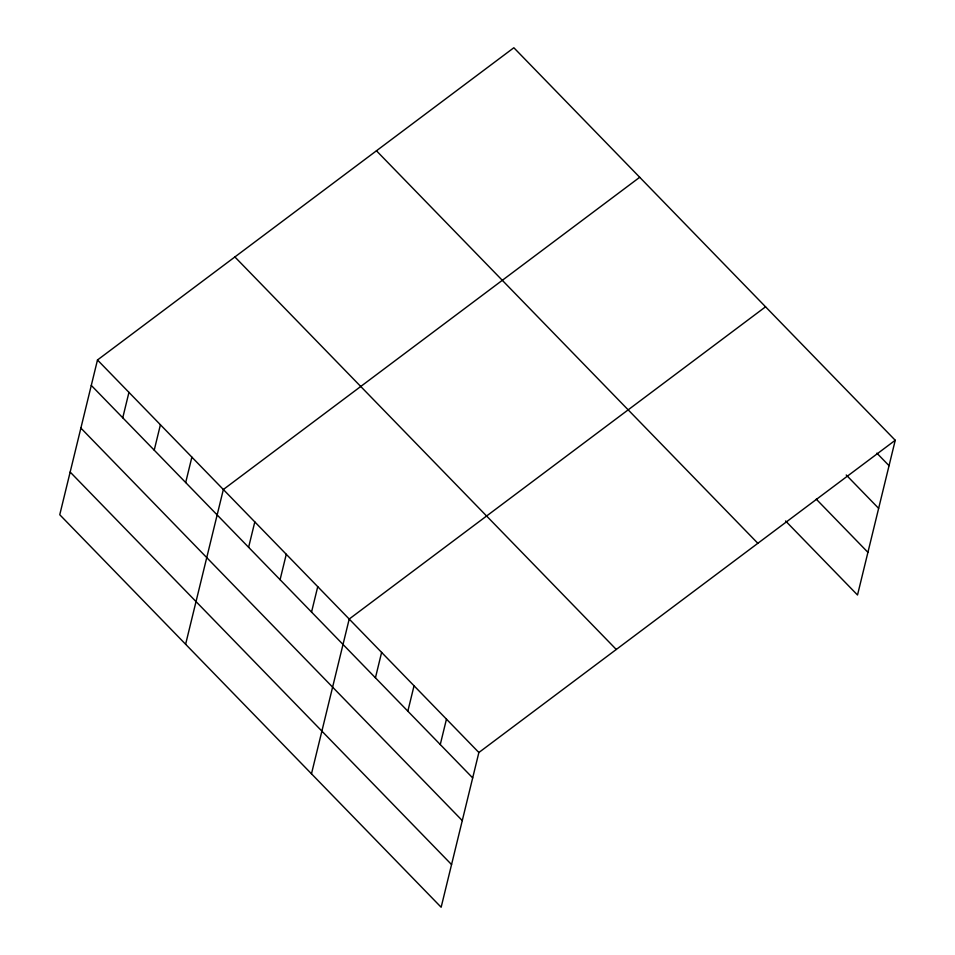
<?xml version="1.0" encoding="UTF-8"?>
<svg xmlns="http://www.w3.org/2000/svg" width="955" height="955" viewBox="0 0 955 955"><rect width="100%" height="100%" fill="white"/><g stroke="black" fill="none" stroke-linecap="round" stroke-linejoin="round"><path stroke-width="1.43" d="M97.482 359.987L59.759 514.733L441.15 907.25L478.873 752.504L895.241 440.267L513.85 47.75L97.482 359.987L478.873 752.504M122.753 417.777L128.949 392.362M154.221 450.163L160.416 424.748M185.688 482.55L191.883 457.135M185.616 644.267L223.351 489.509L639.707 177.284M248.61 547.311L254.806 521.896M280.078 579.697L286.273 554.282M311.545 612.071L317.74 586.657M311.485 773.789L349.208 619.043L765.564 306.806M375.434 677.823L381.618 652.408M407.845 711.189L414.04 685.774M440.267 744.554L446.463 719.139M895.241 440.267L857.518 595.013L785.583 520.988M876.881 453.171L889.045 465.682M846.226 474.993L878.636 508.358M816.25 499.155L867.916 552.336M376.449 150.783L757.84 543.3M234.882 256.943L616.273 649.46M91.286 385.402L472.689 777.907M80.889 428.079L462.28 820.596M70.169 472.057L451.56 864.573"/></g></svg>
